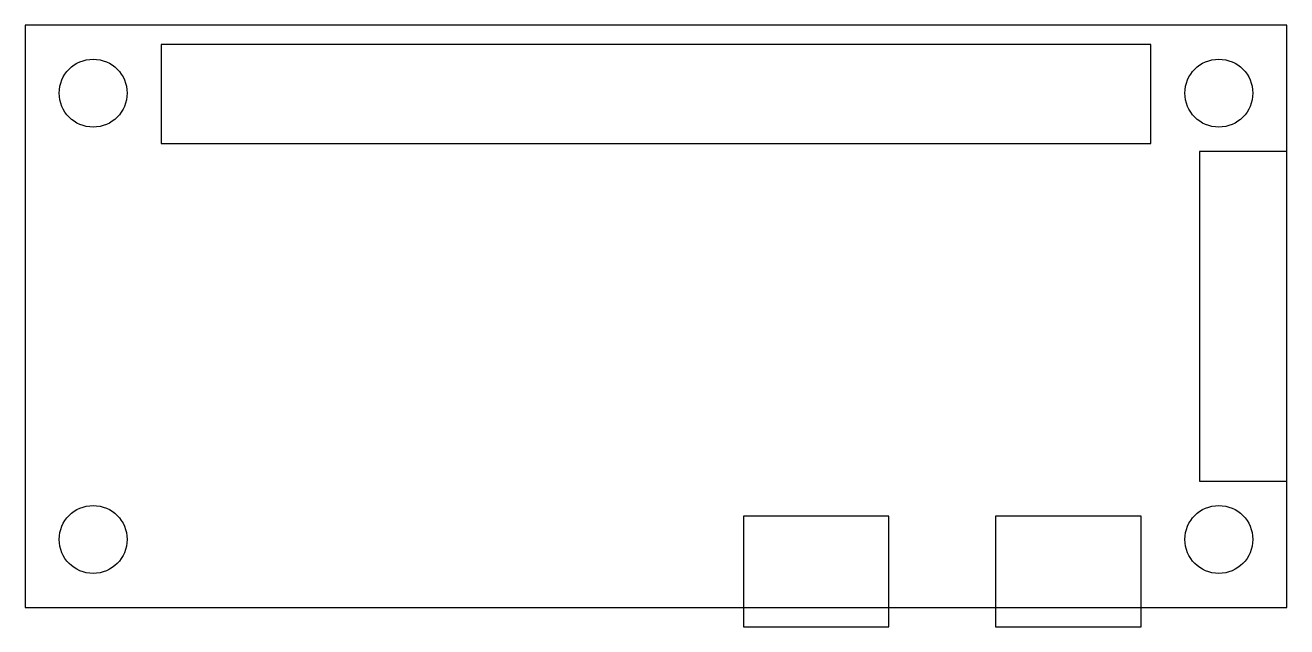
# Model space of a CAD drawing. Header units: millimetres. Extents: x -32.5 to 32.5, y -16 to 15.
import ezdxf

# ---------------------------------------------------------------- set-up
doc = ezdxf.new("R2010")
doc.units = ezdxf.units.MM
doc.layers.add('Body', color=7, linetype='CONTINUOUS')

msp = doc.modelspace()

# ---------------------------------------------------------------- linework, layer by layer
at = {"layer": 'Body'}
for p, q in [((-32.5, 15, -1.2), (-32.5, 15)), ((-32.5, 15, -1.2), (-32.5, -15, -1.2)), ((-32.5, 15), (-32.5, -15)), ((32.5, 15, -1.2), (-32.5, 15, -1.2)), ((-32.5, 15, -1.2), (-32.5, -15, -1.2)), ((32.5, 15), (-32.5, 15)), ((-32.5, 15), (-32.5, -15)), ((-32.5, 15, -1.2), (-32.5, 15)), ((32.5, 15, -1.2), (-32.5, 15, -1.2)), ((32.5, 15), (-32.5, 15)), ((32.5, -15, -1.2), (32.5, 15, -1.2)), ((32.5, 8.5), (32.5, 15)), ((32.5, 15, -1.2), (32.5, 15)), ((32.5, -15, -1.2), (32.5, 15, -1.2)), ((32.5, 15, -1.2), (32.5, 15)), ((32.5, 8.5), (32.5, 15)), ((-25.5, 14), (-25.5, 8.9)), ((25.5, 14), (-25.5, 14)), ((-25.5, 14), (-25.5, 14, 18)), ((-25.5, 14), (-25.5, 8.9)), ((-25.5, 14, 18), (-25.5, 8.9, 18)), ((-25.5, 14), (-25.5, 14, 18)), ((25.5, 14), (-25.5, 14)), ((25.5, 14, 18), (-25.5, 14, 18)), ((-25.5, 14, 18), (-25.5, 8.9, 18)), ((25.5, 14, 18), (-25.5, 14, 18)), ((25.5, 8.9), (25.5, 14)), ((25.5, 14), (25.5, 14, 18)), ((25.5, 14), (25.5, 14, 18)), ((25.5, 8.9), (25.5, 14)), ((25.5, 8.9, 18), (25.5, 14, 18)), ((25.5, 8.9, 18), (25.5, 14, 18)), ((-27.25, 11.5, -1.2), (-27.25, 11.5)), ((-27.25, 11.5, -1.2), (-27.25, 11.5)), ((30.75, 11.5, -1.2), (30.75, 11.5)), ((30.75, 11.5, -1.2), (30.75, 11.5)), ((-25.5, 8.9), (25.5, 8.9)), ((-25.5, 8.9), (-25.5, 8.9, 18)), ((-25.5, 8.9), (-25.5, 8.9, 18)), ((-25.5, 8.9), (25.5, 8.9)), ((-25.5, 8.9, 18), (25.5, 8.9, 18)), ((-25.5, 8.9, 18), (25.5, 8.9, 18)), ((25.5, 8.9), (25.5, 8.9, 18)), ((25.5, 8.9), (25.5, 8.9, 18)), ((32.5, 8.5), (28, 8.5)), ((28, 8.5), (28, -8.5)), ((28, 8.5), (28, 8.5, 1)), ((32.5, 8.5), (28, 8.5)), ((32.5, 8.5, 1), (28, 8.5, 1)), ((28, 8.5), (28, 8.5, 1)), ((28, 8.5), (28, -8.5)), ((28, 8.5, 1), (28, -8.5, 1)), ((32.5, 8.5, 1), (28, 8.5, 1)), ((28, 8.5, 1), (28, -8.5, 1)), ((32.5, 8.5), (32.5, 8.5, 1)), ((32.5, -8.5, 1), (32.5, 8.5, 1)), ((32.5, 8.5), (32.5, 8.5, 1)), ((32.5, -8.5, 1), (32.5, 8.5, 1)), ((28, -8.5), (32.5, -8.5)), ((28, -8.5), (28, -8.5, 1)), ((28, -8.5), (28, -8.5, 1)), ((28, -8.5), (32.5, -8.5)), ((28, -8.5, 1), (32.5, -8.5, 1)), ((28, -8.5, 1), (32.5, -8.5, 1)), ((32.5, -15), (32.5, -8.5)), ((32.5, -8.5), (32.5, -8.5, 1)), ((32.5, -8.5), (32.5, -8.5, 1)), ((32.5, -15), (32.5, -8.5)), ((12, -10.3), (4.5, -10.3)), ((4.5, -10.3), (4.5, -15)), ((4.5, -10.3), (4.5, -10.3, 3)), ((12, -10.3), (4.5, -10.3)), ((12, -10.3, 3), (4.5, -10.3, 3)), ((4.5, -10.3), (4.5, -10.3, 3)), ((4.5, -10.3), (4.5, -15)), ((4.5, -10.3, 3), (4.5, -16, 3)), ((12, -10.3, 3), (4.5, -10.3, 3)), ((4.5, -10.3, 3), (4.5, -16, 3)), ((12, -15), (12, -10.3)), ((12, -10.3), (12, -10.3, 3)), ((12, -15), (12, -10.3)), ((12, -16, 3), (12, -10.3, 3)), ((12, -10.3), (12, -10.3, 3)), ((12, -16, 3), (12, -10.3, 3)), ((25, -10.3), (17.5, -10.3)), ((17.5, -10.3), (17.5, -15)), ((17.5, -10.3), (17.5, -10.3, 3)), ((25, -10.3), (17.5, -10.3)), ((25, -10.3, 3), (17.5, -10.3, 3)), ((17.5, -10.3), (17.5, -10.3, 3)), ((17.5, -10.3), (17.5, -15)), ((17.5, -10.3, 3), (17.5, -16, 3)), ((25, -10.3, 3), (17.5, -10.3, 3)), ((17.5, -10.3, 3), (17.5, -16, 3)), ((25, -15), (25, -10.3)), ((25, -10.3), (25, -10.3, 3)), ((25, -15), (25, -10.3)), ((25, -16, 3), (25, -10.3, 3)), ((25, -10.3), (25, -10.3, 3)), ((25, -16, 3), (25, -10.3, 3)), ((-27.25, -11.5, -1.2), (-27.25, -11.5)), ((-27.25, -11.5, -1.2), (-27.25, -11.5)), ((30.75, -11.5, -1.2), (30.75, -11.5)), ((30.75, -11.5, -1.2), (30.75, -11.5)), ((-32.5, -15, -1.2), (-32.5, -15)), ((-32.5, -15, -1.2), (32.5, -15, -1.2)), ((-32.5, -15), (4.5, -15)), ((-32.5, -15, -1.2), (-32.5, -15)), ((-32.5, -15, -1.2), (32.5, -15, -1.2)), ((-32.5, -15), (4.5, -15)), ((4.5, -15), (12, -15)), ((4.5, -15), (4.5, -16)), ((4.5, -15), (12, -15)), ((4.5, -15), (4.5, -16)), ((12, -15), (17.5, -15)), ((12, -15), (17.5, -15)), ((12, -16), (12, -15)), ((12, -16), (12, -15)), ((17.5, -15), (25, -15)), ((17.5, -15), (17.5, -16)), ((17.5, -15), (25, -15)), ((17.5, -15), (17.5, -16)), ((25, -15), (32.5, -15)), ((25, -15), (32.5, -15)), ((25, -16), (25, -15)), ((25, -16), (25, -15)), ((32.5, -15, -1.2), (32.5, -15)), ((32.5, -15, -1.2), (32.5, -15)), ((4.5, -16), (12, -16)), ((4.5, -16), (4.5, -16, 3)), ((4.5, -16), (4.5, -16, 3)), ((4.5, -16), (12, -16)), ((4.5, -16, 3), (12, -16, 3)), ((4.5, -16, 3), (12, -16, 3)), ((12, -16), (12, -16, 3)), ((12, -16), (12, -16, 3)), ((17.5, -16), (25, -16)), ((17.5, -16), (17.5, -16, 3)), ((17.5, -16), (17.5, -16, 3)), ((17.5, -16), (25, -16)), ((17.5, -16, 3), (25, -16, 3)), ((17.5, -16, 3), (25, -16, 3)), ((25, -16), (25, -16, 3)), ((25, -16), (25, -16, 3))]:
    msp.add_line(p, q, dxfattribs=at)
for centre in [(-29, 11.5, -1.2), (-29, 11.5), (-29, 11.5, -1.2), (-29, 11.5), (29, 11.5, -1.2), (29, 11.5), (29, 11.5, -1.2), (29, 11.5), (-29, -11.5, -1.2), (-29, -11.5), (-29, -11.5, -1.2), (-29, -11.5), (29, -11.5, -1.2), (29, -11.5), (29, -11.5, -1.2), (29, -11.5)]:
    msp.add_circle(centre, 1.75, dxfattribs=at)

doc.saveas('drawing.dxf')
